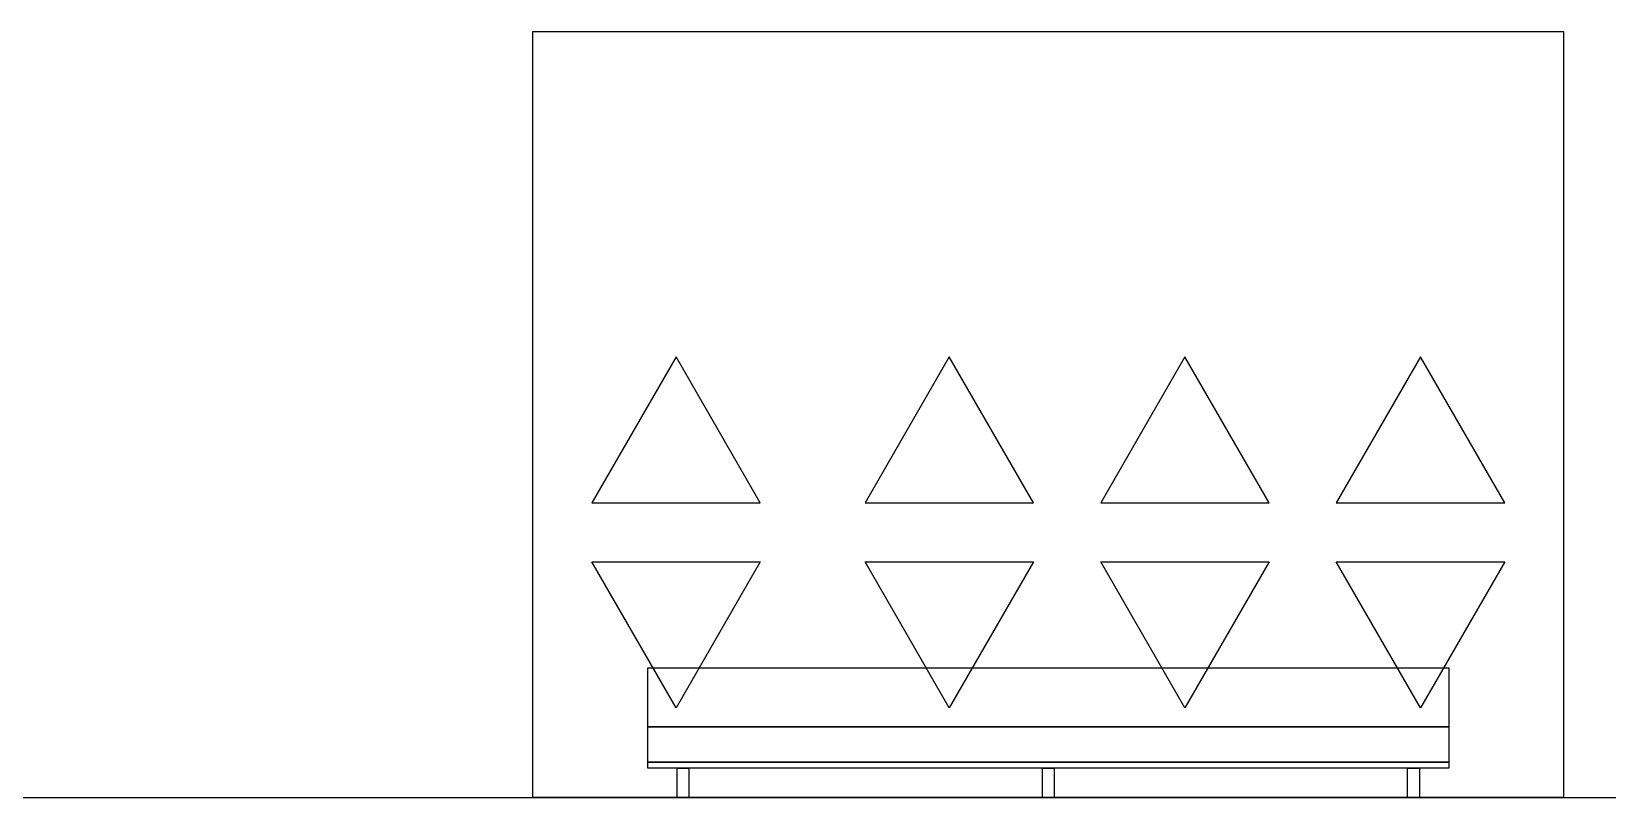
# Model space of a CAD drawing. Header units: inches. Extents: x -1 to 177, y -4 to 30.
# Drawn here: x 73.74 to 87.12, y 0 to 6.5 of the extents above; entities that cross this region are included whole.
import ezdxf

# ---------------------------------------------------------------- set-up
doc = ezdxf.new("R2010")
doc.units = ezdxf.units.IN
doc.header["$MEASUREMENT"] = 0
for name, color, linetype in [('E-MOD0', 153, 'Continuous'), ('G-ANNO-TEXT', 7, 'Continuous'), ('M-ENCL', 6, 'Continuous')]:
    doc.layers.add(name, color=color, linetype=linetype)

msp = doc.modelspace()

# ---------------------------------------------------------------- linework, layer by layer
at = {"layer": 'E-MOD0'}
for points in [[(78.975, 1.1), (85.775, 1.1), (85.775, 0.6), (78.975, 0.6)], [(78.975, 0.6), (85.775, 0.6), (85.775, 0.3), (78.975, 0.3)], [(78.975, 0.3), (85.775, 0.3), (85.775, 0.25), (78.975, 0.25)], [(79.225, 0.25), (79.325, 0.25), (79.325, 0), (79.225, 0)], [(82.325, 0.25), (82.425, 0.25), (82.425, 0), (82.325, 0)], [(85.425, 0.25), (85.525, 0.25), (85.525, 0), (85.425, 0)]]:
    msp.add_lwpolyline(points, close=True, dxfattribs=at)
at = {"layer": 'G-ANNO-TEXT'}
msp.add_line((0, 0), (100, 0), dxfattribs=at)
at = {"layer": 'M-ENCL'}
msp.add_lwpolyline([(78, 6.5), (86.75, 6.5), (86.75, 0), (78, 0)], close=True, dxfattribs=at)
for points in [[(79.215, 3.73842), (78.5, 2.5), (79.93, 2.5), (79.215, 3.73842)], [(81.535, 3.73842), (80.82, 2.5), (82.25, 2.5), (81.535, 3.73842)], [(83.535, 3.73842), (82.82, 2.5), (84.25, 2.5), (83.535, 3.73842)], [(85.535, 3.73842), (84.82, 2.5), (86.25, 2.5), (85.535, 3.73842)], [(79.215, 0.76158), (78.5, 2), (79.93, 2), (79.215, 0.76158)], [(81.535, 0.76158), (80.82, 2), (82.25, 2), (81.535, 0.76158)], [(83.535, 0.76158), (82.82, 2), (84.25, 2), (83.535, 0.76158)], [(85.535, 0.76158), (84.82, 2), (86.25, 2), (85.535, 0.76158)]]:
    msp.add_lwpolyline(points, dxfattribs=at)

doc.saveas('drawing.dxf')
